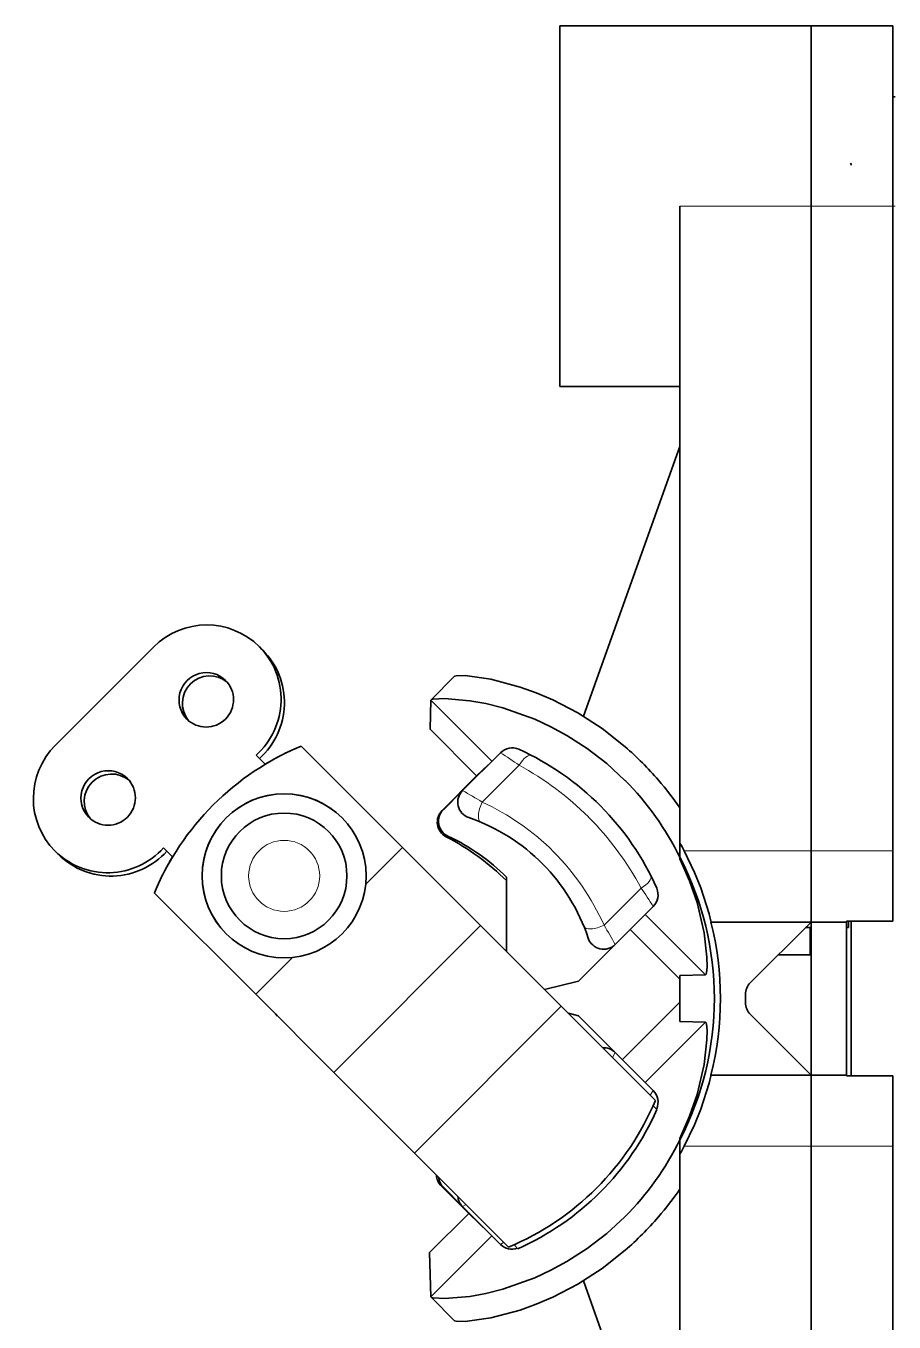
# Model space of a CAD drawing. Extents: x 386 to 1062, y 188 to 634.
# Drawn here: x 755.68 to 771.57, y 414.58 to 438.3 of the extents above; entities that cross this region are included whole.
import ezdxf

# ---------------------------------------------------------------- set-up
doc = ezdxf.new("R2010")
doc.units = 0

msp = doc.modelspace()

# ---------------------------------------------------------------- linework, layer by layer
at = {"color": 7, "lineweight": 35, "ltscale": 0.055}
for p, q in [((767.654, 438.3), (765.454, 438.3)), ((767.654, 438.3), (765.454, 438.3)), ((767.654, 431.7), (765.454, 431.7))]:
    msp.add_line(p, q, dxfattribs=at)
at = {"color": 7, "lineweight": 35, "ltscale": 0.164999}
msp.add_line((765.454, 438.3), (765.454, 431.7), dxfattribs=at)
at = {"color": 7, "lineweight": 35, "ltscale": 0.060001}
msp.add_line((770.054, 438.3), (767.654, 438.3), dxfattribs=at)
at = {"color": 7, "lineweight": 35, "ltscale": 0.0825}
for p, q in [((770.054, 435), (770.054, 438.3)), ((770.054, 435), (770.054, 438.3)), ((771.554, 435), (771.554, 438.3))]:
    msp.add_line(p, q, dxfattribs=at)
at = {"color": 7, "lineweight": 35, "ltscale": 0.0375}
msp.add_line((770.054, 438.3), (771.554, 438.3), dxfattribs=at)
at = {"color": 7, "lineweight": 35, "ltscale": 0.001021}
msp.add_line((771.595, 437), (771.554, 437), dxfattribs=at)
at = {"color": 7, "lineweight": 35, "ltscale": 0.291361}
for p, q in [((767.654, 423.346), (767.654, 435)), ((767.654, 406), (767.654, 417.654))]:
    msp.add_line(p, q, dxfattribs=at)
at = {"color": 7, "lineweight": 13, "ltscale": 0.060001}
msp.add_line((770.054, 435), (767.654, 435), dxfattribs=at)
at = {"color": 7, "lineweight": 35, "ltscale": 0.295}
for p, q in [((770.054, 423.2), (770.054, 435)), ((770.054, 435), (770.054, 423.2)), ((771.554, 435), (771.554, 423.2)), ((770.054, 406), (770.054, 417.8)), ((770.054, 417.8), (770.054, 406)), ((771.554, 417.8), (771.554, 406))]:
    msp.add_line(p, q, dxfattribs=at)
at = {"color": 7, "lineweight": 13, "ltscale": 0.0375}
for p, q in [((770.054, 435), (771.554, 435)), ((770.054, 423.2), (771.554, 423.2)), ((770.054, 417.8), (771.554, 417.8))]:
    msp.add_line(p, q, dxfattribs=at)
at = {"color": 7, "lineweight": 13, "ltscale": 0.001021}
msp.add_line((771.595, 435), (771.554, 435), dxfattribs=at)
at = {"color": 7, "lineweight": 35, "ltscale": 0.131071}
for p, q in [((767.654, 430.601), (765.886, 425.665)), ((767.654, 410.399), (765.886, 415.335))]:
    msp.add_line(p, q, dxfattribs=at)
at = {"color": 7, "lineweight": 35, "ltscale": 0.063499}
msp.add_line((756.222, 425.136), (758.018, 426.932), dxfattribs=at)
at = {"color": 7, "lineweight": 35, "ltscale": 0.002163}
for p, q in [((760.016, 426.878), (759.955, 426.939)), ((756.276, 423.138), (756.215, 423.199))]:
    msp.add_line(p, q, dxfattribs=at)
at = {"color": 7, "lineweight": 35, "ltscale": 0.015244}
for p, q in [((763.098, 425.966), (763.529, 426.397)), ((763.098, 415.034), (763.529, 414.603))]:
    msp.add_line(p, q, dxfattribs=at)
at = {"color": 7, "lineweight": 35, "ltscale": 0.013325}
msp.add_line((763.079, 425.427), (763.095, 425.96), dxfattribs=at)
at = {"color": 7, "lineweight": 35, "ltscale": 0.000152857}
for p, q in [((763.098, 425.966), (763.095, 425.96)), ((763.098, 415.034), (763.095, 415.04))]:
    msp.add_line(p, q, dxfattribs=at)
at = {"color": 7, "lineweight": 13, "ltscale": 0.03948}
for p, q in [((763.095, 425.96), (764.212, 424.844)), ((763.095, 415.04), (764.212, 416.156))]:
    msp.add_line(p, q, dxfattribs=at)
at = {"color": 7, "lineweight": 35, "ltscale": 0.030195}
msp.add_line((763.933, 424.573), (763.079, 425.427), dxfattribs=at)
at = {"color": 7, "lineweight": 35, "ltscale": 0.065643}
for p, q in [((760.719, 425.121), (762.576, 423.265)), ((758.032, 422.434), (759.889, 420.578))]:
    msp.add_line(p, q, dxfattribs=at)
at = {"color": 7, "lineweight": 35, "ltscale": 0.005852}
msp.add_line((760.063, 424.788), (759.897, 424.954), dxfattribs=at)
at = {"color": 7, "lineweight": 35, "ltscale": 0.024499}
for p, q in [((764.367, 424.999), (763.674, 424.307)), ((764.367, 416.001), (763.674, 416.693))]:
    msp.add_line(p, q, dxfattribs=at)
at = {"color": 7, "lineweight": 35, "ltscale": 0.002448}
msp.add_line((760.147, 424.838), (760.063, 424.788), dxfattribs=at)
at = {"color": 7, "lineweight": 35, "ltscale": 4.27859e-05}
msp.add_line((760.152, 424.841), (760.15, 424.84), dxfattribs=at)
at = {"color": 7, "lineweight": 35, "ltscale": 0.007343}
msp.add_line((763.933, 424.573), (764.145, 424.777), dxfattribs=at)
at = {"color": 7, "lineweight": 13, "ltscale": 0.023932}
msp.add_line((764.711, 424.77), (764.034, 424.094), dxfattribs=at)
at = {"color": 7, "lineweight": 35, "ltscale": 0.022398}
msp.add_line((763.299, 423.94), (763.933, 424.573), dxfattribs=at)
at = {"color": 7, "lineweight": 35, "ltscale": 0.012436}
for p, q in [((763.674, 424.307), (763.323, 423.955)), ((763.674, 416.693), (763.323, 417.045))]:
    msp.add_line(p, q, dxfattribs=at)
at = {"color": 7, "lineweight": 13, "ltscale": 0.000692011}
msp.add_line((763.323, 423.955), (763.299, 423.94), dxfattribs=at)
at = {"color": 7, "lineweight": 13, "ltscale": 0.000867302}
msp.add_line((763.407, 423.471), (763.374, 423.461), dxfattribs=at)
at = {"color": 7, "lineweight": 35, "ltscale": 0.005853}
msp.add_line((758.366, 423.091), (758.2, 423.257), dxfattribs=at)
at = {"color": 7, "lineweight": 35, "ltscale": 0.023876}
msp.add_line((762.576, 423.265), (761.901, 422.589), dxfattribs=at)
msp.add_line((762.576, 423.265), (761.901, 422.589), dxfattribs=at)
at = {"color": 7, "lineweight": 35, "ltscale": 0.050518}
msp.add_line((762.576, 423.265), (764.005, 421.836), dxfattribs=at)
at = {"color": 7, "lineweight": 35, "ltscale": 0.000545502}
for p, q in [((767.654, 423.324), (767.654, 423.346)), ((767.654, 417.676), (767.654, 417.654))]:
    msp.add_line(p, q, dxfattribs=at)
at = {"color": 7, "lineweight": 35, "ltscale": 0.005898}
for p, q in [((767.654, 423.088), (767.654, 423.324)), ((767.654, 417.912), (767.654, 417.676))]:
    msp.add_line(p, q, dxfattribs=at)
at = {"color": 7, "lineweight": 13, "ltscale": 0.057999}
for p, q in [((770.054, 423.2), (767.734, 423.2)), ((770.054, 417.8), (767.734, 417.8))]:
    msp.add_line(p, q, dxfattribs=at)
at = {"color": 7, "lineweight": 35, "ltscale": 0.0325}
for p, q in [((770.054, 423.2), (770.054, 421.9)), ((770.054, 421.9), (770.054, 423.2)), ((770.054, 419.1), (770.054, 417.8)), ((770.054, 417.8), (770.054, 419.1))]:
    msp.add_line(p, q, dxfattribs=at)
at = {"color": 7, "lineweight": 35, "ltscale": 0.032114}
for p, q in [((771.554, 421.915), (771.554, 423.2)), ((771.554, 417.8), (771.554, 419.085))]:
    msp.add_line(p, q, dxfattribs=at)
at = {"color": 7, "lineweight": 35, "ltscale": 0.002582}
msp.add_line((758.313, 423.002), (758.366, 423.091), dxfattribs=at)
at = {"color": 7, "lineweight": 35, "ltscale": 0.000724792}
for p, q in [((767.654, 423.059), (767.654, 423.088)), ((767.654, 417.941), (767.654, 417.912))]:
    msp.add_line(p, q, dxfattribs=at)
at = {"color": 7, "lineweight": 35, "ltscale": 0.033971}
msp.add_line((764.482, 422.717), (764.482, 421.359), dxfattribs=at)
at = {"color": 7, "lineweight": 13, "ltscale": 0.024011}
msp.add_line((766.944, 422.521), (766.265, 421.842), dxfattribs=at)
at = {"color": 7, "lineweight": 35, "ltscale": 0.065644}
msp.add_line((758.032, 422.434), (759.889, 420.578), dxfattribs=at)
at = {"color": 7, "lineweight": 35, "ltscale": 0.024581}
for p, q in [((767.166, 422.184), (766.471, 421.489)), ((767.166, 418.816), (766.471, 419.511))]:
    msp.add_line(p, q, dxfattribs=at)
at = {"color": 7, "lineweight": 13, "ltscale": 0.022455}
for p, q in [((767.019, 422.036), (767.654, 421.401)), ((767.019, 418.964), (767.654, 419.599))]:
    msp.add_line(p, q, dxfattribs=at)
at = {"color": 7, "lineweight": 35, "ltscale": 0.095}
for p, q in [((761.318, 419.149), (764.005, 421.836)), ((762.795, 417.672), (765.482, 420.359))]:
    msp.add_line(p, q, dxfattribs=at)
at = {"color": 7, "lineweight": 35, "ltscale": 0.052232}
for p, q in [((764.005, 421.836), (765.482, 420.359)), ((761.318, 419.149), (762.795, 417.672))]:
    msp.add_line(p, q, dxfattribs=at)
at = {"color": 7, "lineweight": 35, "ltscale": 0.045776}
for p, q in [((770.054, 421.9), (768.223, 421.9)), ((770.054, 419.1), (768.223, 419.1))]:
    msp.add_line(p, q, dxfattribs=at)
at = {"color": 7, "lineweight": 35, "ltscale": 0.039321}
for p, q in [((770.054, 421.9), (768.942, 420.788)), ((770.054, 419.1), (768.942, 420.212))]:
    msp.add_line(p, q, dxfattribs=at)
at = {"color": 7, "lineweight": 35, "ltscale": 0.002551}
msp.add_line((769.952, 421.798), (770.054, 421.798), dxfattribs=at)
at = {"color": 7, "lineweight": 35, "ltscale": 0.0125}
msp.add_line((770.04, 421.798), (770.04, 421.298), dxfattribs=at)
at = {"color": 7, "lineweight": 35, "ltscale": 0.07}
for p, q in [((770.054, 421.9), (770.054, 419.1)), ((770.704, 421.9), (770.704, 419.1))]:
    msp.add_line(p, q, dxfattribs=at)
at = {"color": 7, "lineweight": 35, "ltscale": 0.016249}
for p, q in [((770.054, 421.9), (770.704, 421.9)), ((770.054, 419.1), (770.704, 419.1))]:
    msp.add_line(p, q, dxfattribs=at)
at = {"color": 7, "lineweight": 35, "ltscale": 0.00038681}
for p, q in [((770.704, 421.9), (770.704, 421.915)), ((770.704, 419.085), (770.704, 419.1))]:
    msp.add_line(p, q, dxfattribs=at)
at = {"color": 7, "lineweight": 35, "ltscale": 0.021251}
for p, q in [((771.554, 421.915), (770.704, 421.915)), ((771.554, 419.085), (770.704, 419.085))]:
    msp.add_line(p, q, dxfattribs=at)
at = {"color": 7, "lineweight": 35, "ltscale": 0.000895691}
msp.add_line((770.704, 421.798), (770.74, 421.798), dxfattribs=at)
at = {"color": 7, "lineweight": 35, "ltscale": 0.002937}
msp.add_line((770.74, 421.798), (770.74, 421.915), dxfattribs=at)
at = {"color": 7, "lineweight": 35, "ltscale": 0.070773}
msp.add_line((770.79, 419.085), (770.79, 421.915), dxfattribs=at)
at = {"color": 7, "lineweight": 35, "ltscale": 0.029591}
msp.add_line((767.581, 420.925), (766.744, 421.762), dxfattribs=at)
at = {"color": 7, "lineweight": 35, "ltscale": 0.023791}
for p, q in [((766.471, 421.489), (765.798, 420.816)), ((766.471, 419.511), (765.798, 420.184))]:
    msp.add_line(p, q, dxfattribs=at)
at = {"color": 7, "lineweight": 13, "ltscale": 0.016551}
for p, q in [((767.654, 421.401), (768.122, 420.933)), ((767.654, 419.599), (768.122, 420.067))]:
    msp.add_line(p, q, dxfattribs=at)
at = {"color": 7, "lineweight": 35, "ltscale": 0.014697}
msp.add_line((769.452, 421.298), (770.04, 421.298), dxfattribs=at)
at = {"color": 7, "lineweight": 35, "ltscale": 0.023875}
msp.add_line((760.564, 421.253), (759.889, 420.578), dxfattribs=at)
msp.add_line((760.564, 421.253), (759.889, 420.578), dxfattribs=at)
at = {"color": 7, "lineweight": 35, "ltscale": 0.002566}
msp.add_line((767.581, 420.925), (767.654, 420.852), dxfattribs=at)
at = {"color": 7, "lineweight": 35, "ltscale": 0.011709}
for p, q in [((768.122, 420.933), (767.654, 420.919)), ((768.122, 420.067), (767.654, 420.081))]:
    msp.add_line(p, q, dxfattribs=at)
at = {"color": 7, "lineweight": 35, "ltscale": 0.010483}
for q in [(767.654, 420.919), (767.654, 420.081)]:
    msp.add_line((767.654, 420.5), q, dxfattribs=at)
at = {"color": 7, "lineweight": 35, "ltscale": 0.016031}
msp.add_line((765.798, 420.816), (765.175, 420.666), dxfattribs=at)
at = {"color": 7, "lineweight": 35, "ltscale": 0.012678}
msp.add_line((760.248, 420.219), (759.889, 420.578), dxfattribs=at)
at = {"color": 7, "lineweight": 35, "ltscale": 0.050517}
msp.add_line((759.889, 420.578), (761.318, 419.149), dxfattribs=at)
at = {"color": 7, "lineweight": 35, "ltscale": 0.060894}
for p, q in [((765.482, 420.359), (767.205, 418.636)), ((762.795, 417.672), (764.518, 415.949))]:
    msp.add_line(p, q, dxfattribs=at)
at = {"color": 7, "lineweight": 35, "ltscale": 0.012407}
msp.add_line((767.654, 420.434), (767.303, 420.083), dxfattribs=at)
at = {"color": 7, "lineweight": 35, "ltscale": 0.003787}
msp.add_line((768.854, 420.576), (768.854, 420.424), dxfattribs=at)
at = {"color": 7, "lineweight": 35, "ltscale": 0.001464}
msp.add_line((760.289, 420.178), (760.248, 420.219), dxfattribs=at)
at = {"color": 7, "lineweight": 35, "ltscale": 0.004785}
msp.add_line((765.798, 420.184), (765.612, 420.229), dxfattribs=at)
at = {"color": 7, "lineweight": 35, "ltscale": 0.024816}
msp.add_line((767.303, 420.083), (766.601, 419.381), dxfattribs=at)
at = {"color": 7, "lineweight": 13, "ltscale": 0.002596}
msp.add_line((766.42, 419.421), (766.471, 419.511), dxfattribs=at)
at = {"color": 7, "lineweight": 13, "ltscale": 0.002558}
msp.add_line((767.111, 418.73), (767.166, 418.816), dxfattribs=at)
at = {"color": 7, "lineweight": 35, "ltscale": 0.0025}
msp.add_line((767.162, 418.537), (767.233, 418.467), dxfattribs=at)
at = {"color": 7, "lineweight": 35, "ltscale": 0.000231622}
msp.add_line((767.225, 418.474), (767.229, 418.483), dxfattribs=at)
at = {"color": 7, "lineweight": 13, "ltscale": 0.001112}
msp.add_line((763.323, 417.045), (763.285, 417.069), dxfattribs=at)
at = {"color": 7, "lineweight": 35, "ltscale": 0.0181}
msp.add_line((763.285, 417.069), (763.797, 416.557), dxfattribs=at)
at = {"color": 7, "lineweight": 35, "ltscale": 0.025315}
msp.add_line((763.787, 416.567), (763.071, 415.851), dxfattribs=at)
at = {"color": 7, "lineweight": 13, "ltscale": 0.001816}
msp.add_line((763.674, 416.693), (763.738, 416.729), dxfattribs=at)
at = {"color": 7, "lineweight": 35, "ltscale": 0.012051}
msp.add_line((763.797, 416.557), (764.145, 416.223), dxfattribs=at)
at = {"color": 7, "lineweight": 35, "ltscale": 0.020289}
msp.add_line((763.071, 415.851), (763.095, 415.04), dxfattribs=at)
at = {"color": 7, "lineweight": 13, "ltscale": 0.001789}
msp.add_line((764.367, 416.001), (764.428, 416.039), dxfattribs=at)
at = {"color": 7, "lineweight": 35, "ltscale": 0.002499}
msp.add_line((764.617, 415.992), (764.687, 415.921), dxfattribs=at)
at = {"color": 7, "lineweight": 35}
for points in [[(763.529, 426.397), (763.535, 426.401), (763.56, 426.408), (763.722, 426.41), (764.192, 426.344), (764.729, 426.201), (765.025, 426.094), (765.328, 425.964), (765.784, 425.726), (766.229, 425.439), (766.651, 425.107)], [(766.647, 424.493), (766.315, 424.799), (765.958, 425.074), (765.583, 425.315), (765.292, 425.473), (764.998, 425.61), (764.415, 425.818), (764.099, 425.897), (763.808, 425.951), (763.344, 425.991), (763.136, 425.98), (763.106, 425.971), (763.098, 425.966)], [(768.223, 421.9), (768.223, 421.902), (768.22, 421.918), (768.188, 422.051), (768.038, 422.524), (767.923, 422.809), (767.734, 423.2)], [(768.122, 420.933), (768.124, 420.934), (768.129, 420.938), (768.133, 420.945), (768.14, 420.971), (768.151, 421.081), (768.148, 421.256), (768.098, 421.705), (767.969, 422.256), (767.832, 422.656), (767.654, 423.059)], [(768.122, 420.067), (768.124, 420.066), (768.129, 420.062), (768.133, 420.055), (768.14, 420.029), (768.151, 419.919), (768.148, 419.744), (768.098, 419.295), (767.969, 418.744), (767.832, 418.344), (767.654, 417.941)], [(768.223, 419.1), (768.223, 419.098), (768.22, 419.082), (768.188, 418.949), (768.038, 418.476), (767.923, 418.191), (767.734, 417.8)], [(766.647, 416.507), (766.315, 416.201), (765.958, 415.926), (765.583, 415.685), (765.292, 415.527), (764.998, 415.39), (764.415, 415.182), (764.099, 415.103), (763.808, 415.049), (763.344, 415.009), (763.136, 415.02), (763.106, 415.029), (763.098, 415.034)], [(763.529, 414.603), (763.535, 414.599), (763.56, 414.592), (763.722, 414.59), (764.192, 414.656), (764.729, 414.799), (765.025, 414.906), (765.328, 415.036), (765.784, 415.274), (766.229, 415.561), (766.651, 415.893)]]:
    msp.add_lwpolyline(points, dxfattribs=at)
for radius in [1.5, 1.15]:
    msp.add_circle((760.409, 422.745), radius, dxfattribs=at)
at = {"color": 7, "lineweight": 13}
msp.add_circle((760.409, 422.745), 0.65, dxfattribs=at)
at = {"color": 7, "lineweight": 35}
for centre, radius, start, end in [((770.74, 435.75), 0.05, 0.0147, 45.0073), ((762.654, 420.5), 5.01, 112.7133, 157.2867), ((762.654, 420.5), 5.01, 112.7133, 157.2867), ((762.687, 420.533), 6.053, 44.9999, 49.0864), ((762.642, 420.522), 4.985, 113.9239, 119.9705), ((764.58, 424.787), 0.3, 65.8125, 134.9963), ((762.654, 420.5), 5, 23.7948, 65.8125), ((762.687, 420.533), 6.053, 40.9136, 45.0001), ((762.929, 420.773), 5.26, 26.0623, 45.0133), ((762.866, 420.709), 5.802, 34.4036, 40.7619), ((760.409, 422.745), 1.5, 45, 225), ((763.887, 424.094), 0.3, 134.9963, 251.0709), ((763.512, 423.728), 0.3, 135.0074, 242.7022), ((763.534, 423.743), 0.3, 134.9515, 244.8753), ((762.654, 420.5), 3.5, 18.4243, 71.0709), ((761.33, 419.497), 4.46, 45.0185, 62.719), ((761.788, 420.018), 3.814, 45.0514, 64.8738), ((762.654, 420.5), 5.753, 27.9901, 29.6447), ((762.632, 420.512), 4.985, 150.0295, 156.0761), ((762.654, 420.5), 5.63, 332.6355, 27.3645), ((766.954, 422.396), 0.3, 315, 23.7948), ((762.654, 420.5), 5.742, 345.8887, 14.1113), ((766.259, 421.701), 0.3, 198.4243, 315), ((769.154, 420.576), 0.3, 135, 180), ((769.154, 420.424), 0.3, 180, 225), ((766.259, 419.299), 0.3, 45, 93.1897), ((766.954, 418.604), 0.3, 336.2052, 45), ((762.583, 420.571), 5.01, 292.7133, 337.2867), ((762.654, 420.5), 5.01, 293.9439, 336.0561), ((762.929, 420.227), 5.26, 314.9867, 333.9377), ((762.654, 420.5), 5.753, 330.3553, 332.0099), ((763.497, 417.281), 0.3, 182.2547, 224.9922), ((763.535, 417.257), 0.3, 185.0705, 225.0146), ((763.887, 416.906), 0.3, 185.058, 225.0037), ((762.866, 420.291), 5.802, 319.2381, 325.5964), ((762.687, 420.467), 6.053, 314.9999, 319.0864), ((762.687, 420.467), 6.053, 310.9136, 315.0001), ((764.58, 416.213), 0.3, 225.0037, 289.3055)]:
    msp.add_arc(centre, radius, start, end, dxfattribs=at)
at = {"color": 7, "lineweight": 13}
for centre, radius, start, end in [((757.423, 414.205), 12.835, 55.4016, 57.2457), ((762.005, 419.829), 5.634, 45.1614, 61.2936), ((758.905, 415.84), 9.718, 58.1393, 60.6047), ((762.143, 419.968), 4.538, 45.1804, 65.3647), ((761.973, 419.843), 5.646, 28.3101, 44.8295), ((762.116, 419.983), 4.546, 24.1276, 44.81), ((756.409, 415.33), 12.755, 32.5051, 34.3173), ((758.051, 416.81), 9.632, 29.0594, 31.4903)]:
    msp.add_arc(centre, radius, start, end, dxfattribs=at)
at = {"color": 7, "lineweight": 35}
for centre, major_axis, start_param, end_param in [((758.983, 425.967), (0.972, 0.972), 0.00011, 1.570796), ((758.983, 425.967), (0.972, 0.972), 4.661458, 6.283295), ((759.044, 425.906), (0.972, 0.972), 4.661458, 6.283295), ((758.983, 425.967), (0.354, 0.354), 6.283185, 9.424778), ((759.044, 425.906), (0.354, 0.354), 0.087244, 3.054348), ((758.983, 425.967), (0.354, 0.354), 3.141593, 6.283185), ((757.187, 424.171), (0.972, 0.972), 1.570796, 3.141483), ((757.187, 424.171), (0.354, 0.354), 6.283185, 9.424778), ((757.248, 424.11), (0.354, 0.354), 0.087244, 3.054348), ((757.187, 424.171), (0.354, 0.354), 3.141593, 6.283185), ((757.187, 424.171), (0.972, 0.972), 3.141483, 4.76332), ((757.248, 424.11), (0.972, 0.972), 3.141483, 4.76332)]:
    msp.add_ellipse(centre, major_axis=major_axis, ratio=0.992756, start_param=start_param, end_param=end_param, dxfattribs=at)
at = {"color": 7, "lineweight": 13}
for centre, major_axis, ratio, start_param, end_param in [((764.801, 424.681), (-0.137, -0.267), 0.404517, 3.141593, 4.583066), ((764.124, 424.004), (-0.116, -0.277), 0.395084, 4.552179, 6.283185), ((766.852, 422.613), (0.268, 0.135), 0.417345, 4.849386, 6.283185), ((766.173, 421.934), (0.278, 0.113), 0.407158, 3.141593, 4.882118)]:
    msp.add_ellipse(centre, major_axis=major_axis, ratio=ratio, start_param=start_param, end_param=end_param, dxfattribs=at)

doc.saveas('drawing.dxf')
